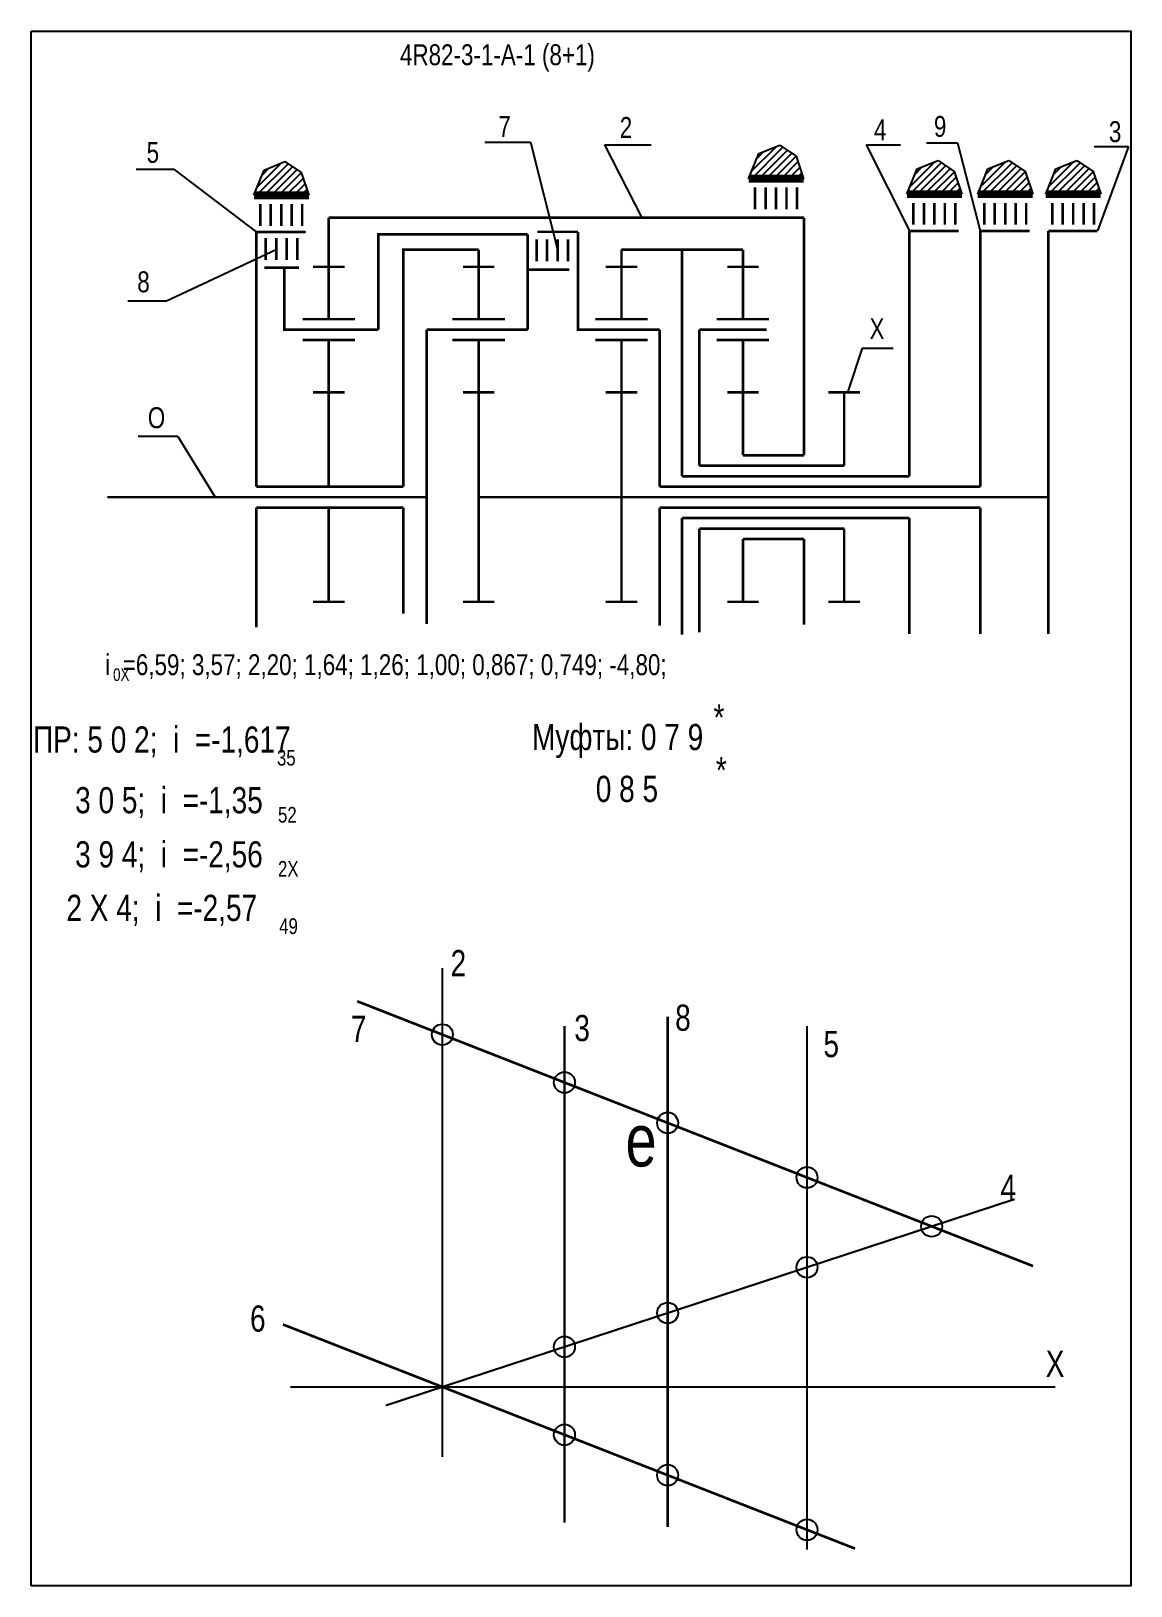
# Model space of a CAD drawing. Extents: x -352 to -142, y 153 to 450.
import ezdxf

# ---------------------------------------------------------------- set-up
doc = ezdxf.new("R2010")
doc.units = 0
doc.header["$LTSCALE"] = 15
doc.layers.get('0').update_dxf_attribs({"linetype": 'CONTINUOUS'})
doc.layers.add('DIM', color=92, linetype='CONTINUOUS')
doc.layers.add('MAIN', color=5, linetype='CONTINUOUS')
doc.styles.add('AMK', font='amk.shx', dxfattribs={"width": 0.8})

msp = doc.modelspace()

# ---------------------------------------------------------------- hatches: boundary and pattern name
at = {"layer": 'DIM'}
h = msp.add_hatch(dxfattribs=at)
h.set_pattern_fill('_USER', color=0, angle=45, style=0, pattern_type=0)
h.set_pattern_definition([(45, (36.8194, -4.0355), (-0.7071068, 0.7071068), [])])
h.paths.add_polyline_path([(-213.48, 426.48), (-215.42, 421.66), (-204.92, 421.66), (-206.37, 425.99), (-209.49, 428.1)])
h = msp.add_hatch(dxfattribs=at)
h.set_pattern_fill('_USER', color=0, angle=45, style=0, pattern_type=0)
h.set_pattern_definition([(45, (-57.6581, -7.1889), (-0.7071068, 0.7071068), [])])
h.paths.add_polyline_path([(-307.95, 423.33), (-309.9, 418.51), (-299.4, 418.51), (-300.85, 422.83), (-303.97, 424.95)])
h = msp.add_hatch(dxfattribs=at)
h.set_pattern_fill('_USER', color=0, angle=45, style=0, pattern_type=0)
h.set_pattern_definition([(45, (67.0444, -6.9894), (-0.7071068, 0.7071068), [])])
h.paths.add_polyline_path([(-183.25, 423.53), (-185.2, 418.71), (-174.7, 418.71), (-176.15, 423.03), (-179.26, 425.15)])
h = msp.add_hatch(dxfattribs=at)
h.set_pattern_fill('_USER', color=0, angle=45, style=0, pattern_type=0)
h.set_pattern_definition([(45, (80.5744, -6.9894), (-0.7071068, 0.7071068), [])])
h.paths.add_polyline_path([(-169.72, 423.53), (-171.67, 418.71), (-161.17, 418.71), (-162.62, 423.03), (-165.73, 425.15)])
h = msp.add_hatch(dxfattribs=at)
h.set_pattern_fill('_USER', color=0, angle=45, style=0, pattern_type=0)
h.set_pattern_definition([(45, (93.5533, -6.9894), (-0.7071068, 0.7071068), [])])
h.paths.add_polyline_path([(-156.74, 423.53), (-158.69, 418.71), (-148.19, 418.71), (-149.64, 423.03), (-152.75, 425.15)])

# ---------------------------------------------------------------- linework, layer by layer
at = {"const_width": 0.4}
for points in [[(-273.9, 270.9), (-273.9, 177.48)], [(-250.59, 259.8), (-250.59, 164.93)], [(-204.28, 259.8), (-204.28, 159.77)], [(-284.71, 187.33), (-164.63, 226.74)]]:
    msp.add_lwpolyline(points, dxfattribs=at)
at = {"layer": 'DIM', "color": 0}
for p, q in [((-265.78, 428.62), (-257.06, 428.62)), ((-257.06, 428.62), (-251.91, 408.17)), ((-242.97, 428.15), (-234.03, 428.15)), ((-242.97, 428.15), (-235.83, 414.21)), ((-213.48, 426.48), (-209.49, 428.1)), ((-209.49, 428.1), (-206.37, 425.99)), ((-192.97, 428.15), (-186.4, 428.15)), ((-192.97, 428.15), (-184.73, 411.69)), ((-181.43, 428.55), (-175.52, 428.55)), ((-175.52, 428.55), (-171.2, 411.69)), ((-149.46, 427.8), (-142.9, 427.8)), ((-142.9, 427.8), (-148.81, 411.69)), ((-307.95, 423.33), (-303.97, 424.95)), ((-303.97, 424.95), (-300.85, 422.83)), ((-215.42, 421.66), (-213.48, 426.48)), ((-206.37, 425.99), (-204.92, 421.66)), ((-183.25, 423.53), (-179.26, 425.15)), ((-179.26, 425.15), (-176.15, 423.03)), ((-169.72, 423.53), (-165.73, 425.15)), ((-165.73, 425.15), (-162.62, 423.03)), ((-156.74, 423.53), (-152.75, 425.15)), ((-152.75, 425.15), (-149.64, 423.03)), ((-325.13, 423.45), (-332.39, 423.45)), ((-325.13, 423.45), (-309.43, 411.49)), ((-309.9, 418.51), (-307.95, 423.33)), ((-300.85, 422.83), (-299.4, 418.51)), ((-185.2, 418.71), (-183.25, 423.53)), ((-176.15, 423.03), (-174.7, 418.71)), ((-171.67, 418.71), (-169.72, 423.53)), ((-162.62, 423.03), (-161.17, 418.71)), ((-158.69, 418.71), (-156.74, 423.53)), ((-149.64, 423.03), (-148.19, 418.71)), ((-308.65, 418.32), (-301.73, 418.32)), ((-183.94, 418.52), (-177.03, 418.52)), ((-170.41, 418.52), (-163.5, 418.52)), ((-157.43, 418.52), (-150.52, 418.52)), ((-326.68, 398.28), (-305.52, 408.24)), ((-326.68, 398.28), (-333.94, 398.28)), ((-326.68, 398.28), (-326.68, 398.28)), ((-193.72, 389.3), (-196.54, 380.84)), ((-193.72, 389.3), (-187.81, 389.3)), ((-324.4, 372.4), (-332.01, 372.4)), ((-324.4, 372.4), (-317.27, 360.84))]:
    msp.add_line(p, q, dxfattribs=at)
for points, const_width in [([(-295.59, 414.21), (-204.85, 414.21)], 0.5), ([(-204.85, 414.21), (-204.85, 368.84)], 0.5), ([(-309.43, 411.49), (-309.43, 362.84)], 0.5), ([(-286.15, 392.84), (-286.15, 411.07), (-257.62, 411.07)], 0.5), ([(-257.62, 392.84), (-257.62, 411.07)], 0.5), ([(-248.03, 411.52), (-255.8, 411.52)], 0.5), ([(-244.32, 392.84), (-248.03, 392.84), (-248.03, 411.52)], 0.5), ([(-184.73, 411.69), (-184.73, 364.84)], 0.5), ([(-171.2, 411.69), (-171.2, 362.84)], 0.5), ([(-158.22, 411.69), (-158.22, 360.84)], 0.5), ([(-266.97, 408.09), (-281.33, 408.09), (-281.33, 362.84)], 0.5), ([(-239.7, 408.09), (-216.52, 408.09)], 0.5), ([(-228.16, 408.09), (-228.16, 364.84)], 0.5), ([(-307.89, 404.65), (-301.3, 404.65)], 0.5), ([(-299.83, 392.84), (-304.07, 392.84), (-304.07, 404.65)], 0.5), ([(-271.63, 392.84), (-276.89, 392.84)], 0.5), ([(-276.89, 392.84), (-276.89, 336.59)], 0.5), ([(-232.42, 392.84), (-232.42, 362.84)], 0.5), ([(-224.81, 392.84), (-224.81, 366.84)], 0.5), ([(-216.52, 368.84), (-204.85, 368.84)], 0.5), ([(-224.81, 366.84), (-197.18, 366.84)], 0.5), ([(-309.43, 362.84), (-281.33, 362.84)], 0.5), ([(-232.42, 362.84), (-171.2, 362.84)], 0.5), ([(-228.16, 364.84), (-184.73, 364.84)], 0.5), ([(-337.85, 360.84), (-276.89, 360.84)], 0.5), ([(-266.97, 360.84), (-158.22, 360.84)], 0.5), ([(-158.22, 360.84), (-158.22, 334.72)], 0.5), ([(-309.43, 358.84), (-281.33, 358.84)], 0.5), ([(-309.43, 358.84), (-309.43, 335.99)], 0.5), ([(-281.33, 358.84), (-281.33, 338.61)], 0.5), ([(-232.42, 358.84), (-171.2, 358.84)], 0.5), ([(-232.42, 358.84), (-232.42, 336.32)], 0.5), ([(-228.16, 356.84), (-184.73, 356.84)], 0.5), ([(-228.16, 356.84), (-228.16, 334.58)], 0.5), ([(-184.73, 356.84), (-184.73, 334.72)], 0.5), ([(-171.2, 358.84), (-171.2, 334.72)], 0.5), ([(-224.81, 354.84), (-224.81, 335.01)], 0.5), ([(-224.81, 354.84), (-197.18, 354.84)], 0.5), ([(-216.52, 352.84), (-204.85, 352.84)], 0.5), ([(-204.85, 352.84), (-204.85, 336.49)], 0.5), ([(-161.12, 213.96), (-290.17, 264.55)], 0.5), ([(-230.89, 261.61), (-230.89, 164.14)], 0.5), ([(-195.1, 159.99), (-304.35, 202.81)], 0.5), ([(-302.96, 190.88), (-156.87, 190.88)], 0.4)]:
    msp.add_lwpolyline(points, dxfattribs=dict(at, const_width=const_width))
for centre in [(-273.9, 258.17), (-250.59, 249.03), (-230.89, 241.31), (-204.28, 230.88), (-180.47, 221.55), (-204.28, 213.73), (-230.89, 205), (-250.59, 198.53), (-250.59, 181.74), (-230.89, 174.02), (-204.28, 163.59)]:
    msp.add_circle(centre, 2, dxfattribs=at)
at = {"layer": 'MAIN'}
for points in [[(-352.43, 152.87), (-352.43, 449.87)], [(-352.43, 449.87), (-142.43, 449.87), (-142.43, 152.87), (-352.43, 152.87)]]:
    msp.add_lwpolyline(points, dxfattribs=at)
at = {"layer": 'MAIN', "color": 0}
for points, const_width in [([(-215.42, 421.66), (-204.92, 421.66)], 1.5), ([(-309.9, 418.51), (-299.4, 418.51)], 1.5), ([(-206.19, 420.01), (-206.19, 415.81)], 0.5), ([(-185.2, 418.71), (-174.7, 418.71)], 1.5), ([(-171.67, 418.71), (-161.17, 418.71)], 1.5), ([(-158.69, 418.71), (-148.19, 418.71)], 1.5), ([(-300.67, 416.86), (-300.67, 412.66)], 0.5), ([(-175.96, 417.06), (-175.96, 412.86)], 0.5), ([(-162.43, 417.06), (-162.43, 412.86)], 0.5), ([(-149.45, 417.06), (-149.45, 412.86)], 0.5), ([(-295.59, 404.84), (-295.59, 414.21)], 0.5), ([(-309.43, 411.49), (-300.02, 411.49)], 0.5), ([(-249.91, 410.08), (-249.91, 405.88)], 0.5), ([(-184.73, 411.69), (-175.32, 411.69)], 0.5), ([(-171.2, 411.69), (-161.79, 411.69)], 0.5), ([(-158.22, 411.69), (-148.81, 411.69)], 0.5), ([(-266.97, 404.84), (-266.97, 408.09)], 0.5), ([(-239.7, 404.84), (-239.7, 408.09)], 0.5), ([(-216.52, 394.84), (-216.52, 408.09)], 0.5), ([(-295.59, 404.84), (-298.59, 404.84)], 0.5), ([(-295.59, 394.84), (-295.59, 404.84)], 0.5), ([(-295.59, 404.84), (-292.59, 404.84)], 0.5), ([(-266.97, 404.84), (-269.97, 404.84)], 0.5), ([(-266.97, 394.84), (-266.97, 404.84)], 0.5), ([(-266.97, 404.84), (-263.97, 404.84)], 0.5), ([(-257.62, 404.29), (-249.68, 404.29)], 0.5), ([(-239.7, 404.84), (-242.7, 404.84)], 0.5), ([(-239.7, 394.84), (-239.7, 404.84)], 0.5), ([(-239.7, 404.84), (-236.7, 404.84)], 0.5), ([(-216.52, 404.84), (-219.52, 404.84)], 0.5), ([(-216.52, 404.84), (-213.52, 404.84)], 0.5), ([(-286.15, 392.84), (-299.83, 392.84)], 0.5), ([(-257.62, 392.84), (-271.63, 392.84)], 0.5), ([(-232.42, 392.84), (-244.32, 392.84)], 0.5), ([(-211.99, 392.84), (-224.81, 392.84)], 0.5), ([(-295.59, 390.84), (-300.59, 390.84)], 0.5), ([(-295.59, 380.84), (-295.59, 390.84), (-290.59, 390.84)], 0.5), ([(-266.97, 390.84), (-271.97, 390.84)], 0.5), ([(-266.97, 380.84), (-266.97, 390.84), (-261.97, 390.84)], 0.5), ([(-239.7, 390.84), (-244.7, 390.84)], 0.5), ([(-239.7, 380.84), (-239.7, 390.84), (-234.7, 390.84)], 0.5), ([(-216.52, 390.84), (-221.52, 390.84)], 0.5), ([(-216.52, 380.84), (-216.52, 390.84), (-211.52, 390.84)], 0.5), ([(-295.59, 380.84), (-298.59, 380.84)], 0.5), ([(-295.59, 362.84), (-295.59, 380.84)], 0.5), ([(-295.59, 380.84), (-292.59, 380.84)], 0.5), ([(-266.97, 380.84), (-269.97, 380.84)], 0.5), ([(-266.97, 360.84), (-266.97, 380.84)], 0.5), ([(-266.97, 380.84), (-263.97, 380.84)], 0.5), ([(-239.7, 380.84), (-242.7, 380.84)], 0.5), ([(-239.7, 360.84), (-239.7, 380.84)], 0.5), ([(-239.7, 380.84), (-236.7, 380.84)], 0.5), ([(-216.52, 380.84), (-219.52, 380.84)], 0.5), ([(-216.52, 368.84), (-216.52, 380.84)], 0.5), ([(-216.52, 380.84), (-213.52, 380.84)], 0.5), ([(-197.18, 380.84), (-200.18, 380.84)], 0.5), ([(-197.18, 380.84), (-194.18, 380.84)], 0.5), ([(-197.18, 366.84), (-197.18, 380.84)], 0.5), ([(-266.97, 360.84), (-266.97, 340.84)], 0.5), ([(-239.7, 360.84), (-239.7, 340.84)], 0.5), ([(-295.59, 358.84), (-295.59, 340.84)], 0.5), ([(-197.18, 354.84), (-197.18, 340.84)], 0.5), ([(-216.52, 352.84), (-216.52, 340.84)], 0.5), ([(-295.59, 340.84), (-298.59, 340.84)], 0.5), ([(-295.59, 340.84), (-292.59, 340.84)], 0.5), ([(-266.97, 340.84), (-269.97, 340.84)], 0.5), ([(-266.97, 340.84), (-263.97, 340.84)], 0.5), ([(-239.7, 340.84), (-242.7, 340.84)], 0.5), ([(-239.7, 340.84), (-236.7, 340.84)], 0.5), ([(-216.52, 340.84), (-219.52, 340.84)], 0.5), ([(-216.52, 340.84), (-213.52, 340.84)], 0.5), ([(-197.18, 340.84), (-200.18, 340.84)], 0.5), ([(-197.18, 340.84), (-194.18, 340.84)], 0.5)]:
    msp.add_lwpolyline(points, dxfattribs=dict(at, const_width=const_width))
for points in [[(-214.19, 420.01, 0.5, 0.5, 0), (-214.19, 415.81, 0.5, 0.5, 0)], [(-212.19, 420.01, 0.5, 0.5, 0), (-212.19, 415.81, 0.5, 0.5, 0)], [(-210.19, 420.01, 0.5, 0.5, 0), (-210.19, 415.81, 0.5, 0.5, 0)], [(-208.19, 420.01, 0.5, 0.5, 0), (-208.19, 415.81, 0.5, 0.5, 0)], [(-308.67, 416.86, 0.5, 0.5, 0), (-308.67, 412.66, 0.5, 0.5, 0)], [(-306.67, 416.86, 0.5, 0.5, 0), (-306.67, 412.66, 0.5, 0.5, 0)], [(-304.67, 416.86, 0.5, 0.5, 0), (-304.67, 412.66, 0.5, 0.5, 0)], [(-302.67, 416.86, 0.5, 0.5, 0), (-302.67, 412.66, 0.5, 0.5, 0)], [(-183.96, 417.06, 0.5, 0.5, 0), (-183.96, 412.86, 0.5, 0.5, 0)], [(-181.96, 417.06, 0.5, 0.5, 0), (-181.96, 412.86, 0.5, 0.5, 0)], [(-179.96, 417.06, 0.5, 0.5, 0), (-179.96, 412.86, 0.5, 0.5, 0)], [(-177.96, 417.06, 0.5, 0.5, 0), (-177.96, 412.86, 0.5, 0.5, 0)], [(-170.43, 417.06, 0.5, 0.5, 0), (-170.43, 412.86, 0.5, 0.5, 0)], [(-168.43, 417.06, 0.5, 0.5, 0), (-168.43, 412.86, 0.5, 0.5, 0)], [(-166.43, 417.06, 0.5, 0.5, 0), (-166.43, 412.86, 0.5, 0.5, 0)], [(-164.43, 417.06, 0.5, 0.5, 0), (-164.43, 412.86, 0.5, 0.5, 0)], [(-157.45, 417.06, 0.5, 0.5, 0), (-157.45, 412.86, 0.5, 0.5, 0)], [(-155.45, 417.06, 0.5, 0.5, 0), (-155.45, 412.86, 0.5, 0.5, 0)], [(-153.45, 417.06, 0.5, 0.5, 0), (-153.45, 412.86, 0.5, 0.5, 0)], [(-151.45, 417.06, 0.5, 0.5, 0), (-151.45, 412.86, 0.5, 0.5, 0)], [(-307.62, 410.32, 0.5, 0.5, 0), (-307.62, 406.13, 0.5, 0.5, 0)], [(-305.62, 410.32, 0.5, 0.5, 0), (-305.62, 406.13, 0.5, 0.5, 0)], [(-303.62, 410.32, 0.5, 0.5, 0), (-303.62, 406.13, 0.5, 0.5, 0)], [(-301.62, 410.32, 0.5, 0.5, 0), (-301.62, 406.13, 0.5, 0.5, 0)], [(-255.91, 410.08, 0.5, 0.5, 0), (-255.91, 405.88, 0.5, 0.5, 0)], [(-253.91, 410.08, 0.5, 0.5, 0), (-253.91, 405.88, 0.5, 0.5, 0)], [(-251.91, 410.08, 0.5, 0.5, 0), (-251.91, 405.88, 0.5, 0.5, 0)], [(-290.59, 394.84, 0.5, 0.5, 0), (-300.59, 394.84, 0.5, 0.5, 0)], [(-261.97, 394.84, 0.5, 0.5, 0), (-271.97, 394.84, 0.5, 0.5, 0)], [(-234.7, 394.84, 0.5, 0.5, 0), (-244.7, 394.84, 0.5, 0.5, 0)], [(-211.52, 394.84, 0.5, 0.5, 0), (-221.52, 394.84, 0.5, 0.5, 0)]]:
    msp.add_lwpolyline(points, format="xyseb", dxfattribs=at)

# ---------------------------------------------------------------- texts
at = {"layer": 'DIM', "color": 0, "style": 'AMK', "width": 0.8}
for s, height, p in [('4R82-3-1-A-1 (8+1)', 4, (-282, 443.35)), ('7', 4, (-263.21, 429.66)), ('9', 4, (-180.04, 429.66)), ('2', 4, (-240.03, 429.45)), ('4', 4, (-191.49, 429.03)), ('3', 4, (-146.63, 428.66)), ('5', 4, (-330.37, 424.7)), ('8', 4, (-332.16, 399.97)), ('X', 4, (-192.34, 391.02)), ('O', 4, (-330.15, 374.01)), ('i  =6,59; 3,57; 2,20; 1,64; 1,26; 1,00; 0,867; 0,749; -4,80; ', 4, (-338.26, 326.84)), ('0X', 2.4, (-336.78, 325.73)), ('*', 5, (-222.12, 316.25)), (' ПР: 5 0 2;  i  =-1,617', 5, (-353.56, 312.04)), ('Муфты: 0 7 9', 5, (-256.78, 312.52)), ('35', 3, (-305.49, 309.56)), ('*', 5, (-221.69, 306.18)), ('       0 8 5', 5, (-255.01, 302.61)), ('    3 0 5;  i  =-1,35', 5, (-349.97, 300.45)), ('52', 3, (-305.29, 298.67)), ('    3 9 4;  i  =-2,56', 5, (-349.97, 290.11)), ('2X', 3, (-305.29, 288.33)), ('     2 X 4;  i  =-2,57', 5, (-353.12, 279.88)), ('49', 3, (-305.06, 277.39)), ('2', 5, (-272.33, 269.32)), ('7', 5, (-291.39, 256.78)), ('3', 5, (-248.71, 256.93)), ('8', 5, (-229.45, 258.91)), ('5', 5, (-201.13, 253.87)), ('e', 10, (-238.93, 232.99)), ('4', 5, (-167.34, 226.43)), ('6', 5, (-310.63, 201.44)), ('X', 5, (-158.69, 192.8))]:
    msp.add_text(s, height=height, dxfattribs=at).set_placement(p)

doc.saveas('drawing.dxf')
